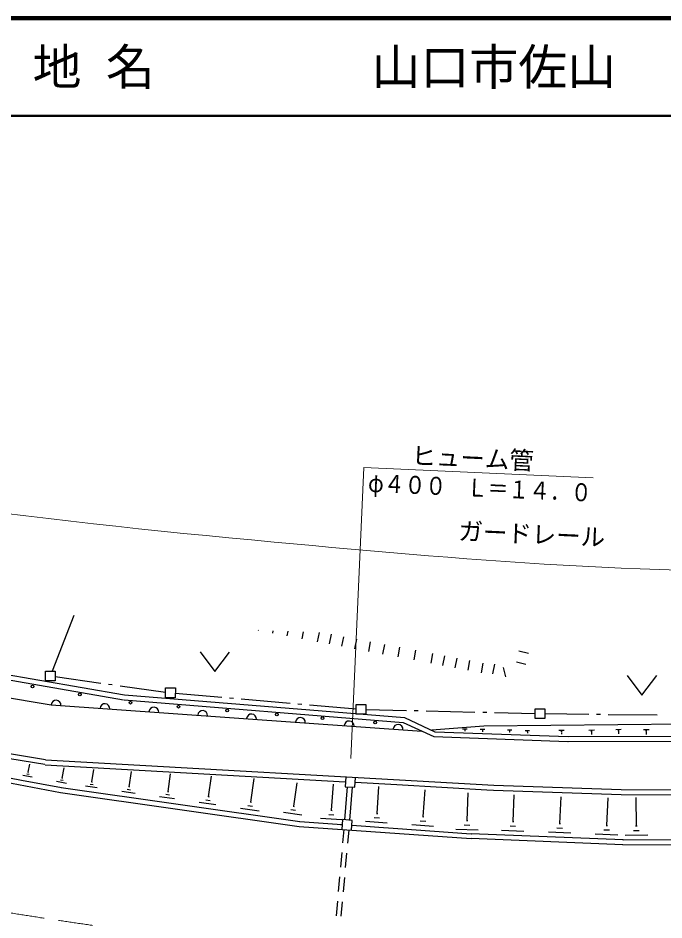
# Model space of a CAD drawing. Units: millimetres, scale not verified. Extents: x 40000 to 680000, y 20000 to 380000.
# Drawn here: x 368896 to 434918, y 287744 to 380000 of the extents above; entities that cross this region are included whole.
import ezdxf
from ezdxf.enums import TextEntityAlignment as Align

# ---------------------------------------------------------------- set-up
doc = ezdxf.new("R2010")
doc.units = ezdxf.units.MM
doc.header["$LTSCALE"] = 1000
doc.linetypes.add('CHAIN', pattern=[18.5, 12, -1.5, 3.5, -1.5])
for name, color, linetype, lineweight in [('M-BGD', 7, 'Continuous', 25), ('M-BMK', 2, 'CHAIN', 13), ('M-BMK-ROW', 30, 'Continuous', 25), ('M-STR-HTXT', 7, 'Continuous', 13), ('M-TTL', 2, 'Continuous', 140), ('M-TTL-LINE', 7, 'Continuous', 50)]:
    doc.layers.add(name, color=color, linetype=linetype, lineweight=lineweight)
doc.layers.add('M-TTL-TXT', color=7, linetype='Continuous')
doc.styles.add('ＭＳ ゴシック', font='')
doc.styles.get('ＭＳ ゴシック').set_extended_font_data('MS Gothic')

msp = doc.modelspace()

# ---------------------------------------------------------------- linework, layer by layer
at = {"layer": 'M-BGD'}
for p, q in [((393448, 317363), (393458, 317383)), ((394929, 317078), (394970, 317328)), ((396420, 316802), (396502, 317272)), ((397941, 316515), (398074, 317216)), ((399512, 316209), (399696, 317160)), ((400733, 315984), (400927, 316965)), ((402004, 315739), (402198, 316720)), ((403335, 315484), (403529, 316474)), ((404736, 315218), (404920, 316209)), ((406197, 314942), (406381, 315933)), ((407748, 314656), (407932, 315637)), ((387512, 315163), (389006, 313154)), ((389006, 313154), (390516, 315151)), ((409379, 314340), (409563, 315330)), ((411110, 314013), (411294, 314993)), ((412321, 313788), (412505, 314768)), ((420097, 315261), (421067, 315017)), ((413582, 313543), (413776, 314523)), ((414902, 313297), (415086, 314278)), ((416263, 313032), (416447, 314023)), ((417425, 312917), (417618, 313898)), ((419832, 314140), (420813, 313906)), ((366135, 313140), (379775, 310766)), ((418755, 312612), (418529, 313584)), ((366223, 312619), (379683, 310275)), ((431173, 312746), (432667, 310737)), ((432667, 310737), (434177, 312734)), ((364255, 311094), (372281, 309752)), ((379733, 310265), (408263, 307955)), ((379775, 310766), (408385, 308445)), ((372281, 309752), (410173, 307067)), ((408385, 308445), (411514, 307001)), ((408263, 307955), (411402, 306511)), ((416523, 307583), (411194, 307153)), ((414339, 307301), (414810, 307309)), ((416142, 307254), (416622, 307263)), ((452244, 307890), (416523, 307583)), ((429991, 307242), (430561, 307250)), ((432814, 307222), (433415, 307230)), ((371709, 304127), (357438, 306504)), ((411402, 306511), (425099, 306009)), ((411514, 307001), (425121, 306510)), ((414519, 307210), (414639, 307210)), ((414559, 307120), (414589, 307120)), ((414579, 307120), (414579, 307060)), ((416321, 307164), (416442, 307163)), ((416371, 307063), (416401, 307063)), ((416381, 307063), (416381, 306993)), ((418915, 307184), (419376, 307192)), ((419085, 307093), (419205, 307093)), ((419135, 307003), (419165, 307003)), ((419145, 307003), (419144, 306943)), ((420717, 307137), (421188, 307135)), ((420897, 307046), (421017, 307046)), ((420937, 306946), (420967, 306946)), ((420957, 306946), (420957, 306866)), ((424162, 307144), (424723, 307152)), ((424372, 307043), (424512, 307043)), ((424432, 306933), (424462, 306933)), ((424442, 306933), (424451, 306733)), ((425121, 306510), (453260, 306554)), ((427226, 307173), (427807, 307181)), ((427446, 307062), (427597, 307061)), ((427506, 306941), (427536, 306941)), ((427516, 306941), (427525, 306721)), ((430200, 307132), (430351, 307131)), ((430260, 307011), (430300, 307011)), ((430280, 307011), (430279, 306791)), ((433044, 307101), (433184, 307110)), ((433094, 306990), (433134, 306990)), ((433114, 306990), (433113, 306730)), ((425119, 306009), (453268, 306053)), ((352004, 304792), (373238, 300786)), ((371617, 303636), (364762, 304784)), ((369941, 302852), (370095, 303692)), ((371677, 303626), (402322, 301889)), ((371709, 304127), (417512, 301521)), ((364424, 302963), (369258, 302053)), ((369791, 302682), (370021, 302641)), ((369911, 302862), (369972, 302852)), ((373414, 302258), (373608, 303319)), ((376447, 301856), (376632, 303147)), ((380250, 301371), (380476, 302932)), ((384224, 300875), (384481, 302697)), ((369258, 302053), (373320, 301287)), ((369400, 302563), (370340, 302390)), ((372812, 301940), (373863, 301745)), ((373243, 302078), (373503, 302027)), ((373384, 302268), (373444, 302258)), ((376417, 301856), (376487, 301846)), ((388367, 300349), (388666, 302461)), ((392691, 299802), (393041, 302214)), ((397076, 299375), (397425, 301787)), ((402322, 301889), (402362, 301879)), ((402394, 302379), (402330, 301378)), ((403332, 301324), (403396, 302325)), ((403364, 301825), (407619, 301589)), ((373238, 300786), (397639, 297310)), ((373310, 301287), (397711, 297811)), ((373320, 301287), (373330, 301287)), ((375774, 301458), (376985, 301283)), ((376266, 301636), (376566, 301585)), ((379487, 300923), (380859, 300728)), ((380049, 301121), (380389, 301070)), ((380210, 301381), (380300, 301371)), ((384174, 300876), (384274, 300865)), ((400950, 298960), (401140, 301623)), ((402551, 301367), (402278, 297984)), ((402330, 301378), (403332, 301324)), ((403051, 301335), (402778, 297942)), ((405595, 298642), (405785, 301395)), ((407619, 301589), (416819, 301063)), ((410320, 298314), (410521, 301057)), ((416819, 301063), (417480, 301021)), ((417490, 301021), (430536, 300571)), ((417512, 301521), (430548, 301072)), ((430548, 301072), (439350, 301039)), ((383371, 300368), (384902, 300152)), ((383992, 300596), (384373, 300534)), ((388106, 300040), (388536, 299978)), ((388317, 300359), (388417, 300339)), ((414805, 297907), (414915, 300740)), ((419491, 297799), (419601, 300552)), ((424287, 297611), (424397, 300354)), ((429092, 297422), (429203, 300246)), ((430546, 300571), (439358, 300538)), ((432096, 297361), (432087, 300255)), ((387414, 299792), (389125, 299545)), ((391638, 299185), (393529, 298908)), ((392400, 299463), (392870, 299391)), ((392631, 299812), (392751, 299792)), ((396784, 299036), (397264, 298964)), ((397016, 299385), (397136, 299365)), ((400879, 298960), (401020, 298950)), ((396022, 298758), (397914, 298491)), ((399795, 298163), (401977, 298005)), ((400648, 298541), (401188, 298498)), ((402057, 298005), (401984, 297003)), ((403059, 297931), (402057, 298005)), ((405283, 298213), (405833, 298181)), ((405525, 298642), (405665, 298632)), ((410250, 298314), (410390, 298304)), ((397639, 297310), (415198, 296063)), ((397681, 297811), (397691, 297811)), ((397691, 297811), (401525, 297536)), ((401525, 297536), (401845, 297515)), ((401845, 297515), (402026, 297504)), ((402985, 296930), (403059, 297931)), ((403017, 297430), (404458, 297325)), ((404420, 297835), (406633, 297677)), ((404458, 297325), (405770, 297240)), ((405770, 297240), (407241, 297134)), ((407241, 297134), (415220, 296563)), ((409135, 297497), (411378, 297339)), ((410008, 297885), (410569, 297842)), ((414503, 297467), (415073, 297435)), ((414735, 297907), (414875, 297906)), ((419189, 297359), (419759, 297337)), ((419421, 297809), (419561, 297799)), ((423974, 297161), (424555, 297139)), ((424216, 297611), (424357, 297610)), ((429022, 297423), (429163, 297422)), ((432026, 297361), (432176, 297361)), ((402194, 296993), (402073, 295639)), ((402694, 296941), (402572, 295586)), ((413630, 297040), (415913, 296951)), ((430749, 295924), (415210, 296563)), ((415220, 296563), (415230, 296563)), ((418306, 296932), (420589, 296843)), ((423102, 296744), (425394, 296645)), ((427898, 296546), (430210, 296447)), ((428780, 296973), (429361, 296951)), ((430941, 296424), (433265, 296445)), ((431814, 296901), (432395, 296899)), ((430727, 295423), (415198, 296063)), ((430727, 295423), (452287, 295543)), ((430729, 295924), (430739, 295924)), ((430739, 295924), (440773, 295987)), ((401984, 294643), (401850, 293149)), ((402482, 294590), (402347, 293096)), ((401761, 292153), (401627, 290659)), ((402258, 292101), (402123, 290607)), ((401538, 289663), (401404, 288169)), ((402033, 289611), (401898, 288117))]:
    msp.add_line(p, q, dxfattribs=at)
for centre in [(370375, 311622), (375219, 310793), (380393, 309972), (385288, 309563), (390263, 309164), (395359, 308764), (400024, 308386), (405389, 307946)]:
    msp.add_circle(centre, 140, dxfattribs=at)
for centre in [(372781, 309710), (377777, 309361), (382772, 309012), (387768, 308653), (392763, 308304), (397759, 307944), (402744, 307595), (407740, 307246)]:
    msp.add_arc(centre, 501, 355.95954, 175.95954, dxfattribs=at)
at = {"layer": 'M-BMK'}
msp.add_arc((445900, 773133), 490871, 257.72853, 262.23296, dxfattribs=at)
at = {"layer": 'M-BMK-ROW'}
for p, q in [((374598, 318876), (372394, 313207)), ((371689, 312208), (371693, 313209)), ((371693, 313209), (372694, 313206)), ((372694, 313206), (372690, 312204)), ((372690, 312204), (371689, 312208)), ((372692, 312635), (377341, 311982)), ((378134, 311870), (378530, 311815)), ((379322, 311703), (383972, 311050)), ((383969, 310480), (383973, 311481)), ((383973, 311481), (384975, 311477)), ((384975, 311477), (384971, 310476)), ((384972, 310936), (389724, 310524)), ((384971, 310476), (383969, 310480)), ((390521, 310455), (390920, 310421)), ((391717, 310352), (396698, 309920)), ((397495, 309851), (397893, 309816)), ((398690, 309747), (403442, 309335)), ((403440, 308794), (403444, 309796)), ((403444, 309796), (404445, 309792)), ((404445, 309792), (404441, 308790)), ((404443, 309281), (408600, 309181)), ((409400, 309162), (409800, 309153)), ((410600, 309133), (415598, 309013)), ((421753, 308355), (421757, 309356)), ((421757, 309356), (422758, 309352)), ((422758, 309352), (422755, 308351)), ((404441, 308790), (403440, 308794)), ((416398, 308994), (416798, 308985)), ((417598, 308965), (421755, 308866)), ((422755, 308351), (421753, 308355)), ((422757, 308852), (427229, 308798)), ((428029, 308788), (428429, 308783)), ((429229, 308773), (434228, 308713))]:
    msp.add_line(p, q, dxfattribs=at)
at = {"layer": 'M-STR-HTXT'}
for q in [(402912, 304250), (427674, 332977)]:
    msp.add_line((404226, 334016), q, dxfattribs=at)
msp.add_open_spline([(296049, 347811), (304744, 344494), (313440, 341178), (322305, 338494), (345772, 331388), (370419, 328713), (395062, 326398), (416104, 324422), (437143, 322707), (457980, 323620), (495379, 325258), (532132, 335356), (568885, 345454)], degree=3, knots=[0, 0, 0, 0, 1, 1, 1, 2, 2, 2, 3, 3, 3, 4, 4, 4, 4], dxfattribs=at)
at = {"layer": 'M-TTL'}
msp.add_line((680000, 380000), (40000, 380000), dxfattribs=at)
at = {"layer": 'M-TTL-LINE'}
msp.add_line((40000, 370000), (680000, 370000), dxfattribs=at)

# ---------------------------------------------------------------- texts
at = {"layer": 'M-STR-HTXT', "style": 'ＭＳ ゴシック'}
for s, p in [('ヒューム管', (409061, 333797)), ('ガードレール', (413853, 326079))]:
    msp.add_text(s, height=1833, rotation=357.471, dxfattribs=at).set_placement(p, align=Align.BOTTOM_LEFT)
at = {"layer": 'M-STR-HTXT', "style": 'ＭＳ ゴシック', "width": 0.85}
msp.add_text('φ４００\u3000Ｌ＝１４．０', height=1833, rotation=357.471, dxfattribs=at).set_placement((404615, 330990), align=Align.BOTTOM_LEFT)
at = {"layer": 'M-TTL-TXT', "style": 'ＭＳ ゴシック'}
for s, p in [('地 名', (370380, 375000)), ('山口市佐山', (405024, 375000))]:
    msp.add_text(s, height=3666, dxfattribs=at).set_placement(p, align=Align.MIDDLE_LEFT)

doc.saveas('drawing.dxf')
